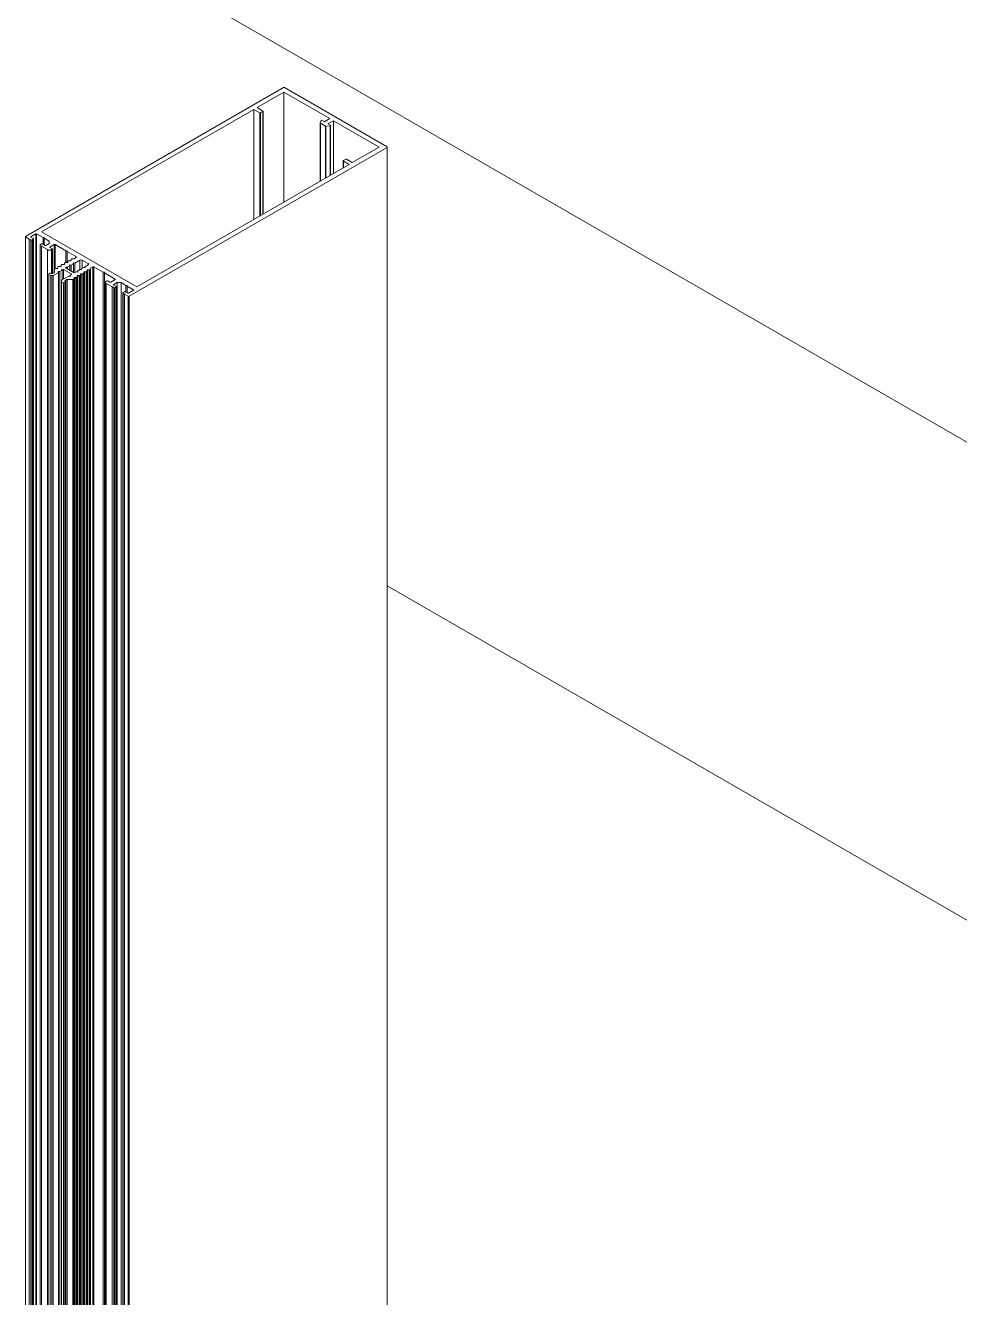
# Model space of a CAD drawing. Header units: millimetres. Extents: x 39 to 459, y 26 to 647.
# Drawn here: x 76.23 to 81.01, y 214.37 to 220.89 of the extents above; entities that cross this region are included whole.
import ezdxf

# ---------------------------------------------------------------- set-up
doc = ezdxf.new("R2010")
doc.units = ezdxf.units.MM
doc.layers.add('ANTET', color=7, linetype='Continuous')

# ---------------------------------------------------------------- blocks, each defined once
blk = doc.blocks.new('Griyaj Montajı')
at = {"color": 7, "linetype": 'Continuous', "lineweight": 15}
for p, q in [((11080.9452, 2100.6738), (11055.9518, 2115.1022)), ((11060.5075, 2112.2687), (11059.1859, 2111.5057)), ((11060.5096, 2112.2454), (11060.3717, 2112.1658)), ((11060.7442, 2112.11), (11060.5096, 2112.2454)), ((11060.5096, 2112.2454), (11060.5096, 2111.6821)), ((11061.0378, 2111.965), (11060.5117, 2112.2687)), ((11060.3558, 2112.1566), (11059.2686, 2111.529)), ((11060.3855, 2112.1395), (11060.3558, 2112.1566)), ((11060.3558, 2112.1566), (11060.3558, 2111.5933)), ((11060.3717, 2112.1658), (11060.4014, 2112.1487)), ((11060.4014, 2112.1462), (11060.3898, 2112.1395)), ((11060.4023, 2111.6201), (11060.4023, 2112.1474)), ((11060.6955, 2112.0874), (11060.6955, 2111.7894)), ((11060.6956, 2112.0877), (11060.6997, 2112.1)), ((11060.7216, 2112.0716), (11060.6964, 2112.0861)), ((11060.7048, 2112.1008), (11060.7149, 2112.0946)), ((11060.7193, 2112.0946), (11060.7442, 2112.11)), ((11060.7629, 2112.0991), (11060.7363, 2112.0848)), ((11060.7363, 2112.0823), (11060.7471, 2112.0764)), ((11060.9975, 2111.9637), (11060.7629, 2112.0991)), ((11060.7629, 2112.0991), (11060.7629, 2111.8283)), ((11060.7457, 2112.0735), (11060.7243, 2112.0711)), ((11060.7481, 2111.8197), (11060.7481, 2112.0752)), ((11059.7162, 2111.1996), (11061.0378, 2111.9625)), ((11060.8596, 2111.8841), (11060.9975, 2111.9637)), ((11061.0378, 2111.9625), (11061.0378, 2089.6709)), ((11061.0387, 2089.6722), (11061.0387, 2111.9637)), ((11060.8131, 2111.8933), (11060.8131, 2111.8573)), ((11060.814, 2111.8945), (11060.8257, 2111.9013)), ((11060.8437, 2111.8749), (11060.814, 2111.8921)), ((11060.8299, 2111.9013), (11060.8596, 2111.8841)), ((11059.7565, 2111.2473), (11060.8437, 2111.8749)), ((11059.1859, 2111.5033), (11059.205, 2111.4923)), ((11059.1859, 2111.5033), (11059.1859, 2089.2117)), ((11059.205, 2111.4923), (11059.205, 2089.2007)), ((11059.2052, 2111.4922), (11059.2134, 2111.4882)), ((11059.2052, 2111.4922), (11059.2052, 2089.2006)), ((11059.2135, 2111.5045), (11059.2389, 2111.5192)), ((11059.2262, 2111.4947), (11059.2135, 2111.5021)), ((11059.2194, 2111.4883), (11059.2262, 2111.4923)), ((11059.2262, 2111.4923), (11059.2262, 2089.2007)), ((11059.2271, 2089.2019), (11059.2271, 2111.4935)), ((11059.2389, 2111.5192), (11059.2389, 2089.2276)), ((11059.2432, 2111.5192), (11059.2761, 2111.5002)), ((11059.2432, 2111.5192), (11059.2432, 2089.2276)), ((11059.2686, 2111.529), (11059.7565, 2111.2473)), ((11059.2761, 2111.5002), (11059.2824, 2111.5002)), ((11059.2761, 2111.5002), (11059.2761, 2111.4659)), ((11059.2824, 2111.5002), (11059.2824, 2111.4965)), ((11059.2824, 2111.4965), (11059.3068, 2111.4825)), ((11059.2824, 2111.4965), (11059.2824, 2111.4623)), ((11059.2134, 2111.4882), (11059.2134, 2089.1966)), ((11059.2194, 2111.4883), (11059.2194, 2089.1968)), ((11059.2605, 2111.462), (11059.2605, 2089.1705)), ((11059.2616, 2111.4604), (11059.2685, 2111.4556)), ((11059.2616, 2111.4604), (11059.2616, 2089.1688)), ((11059.2686, 2111.4678), (11059.2619, 2111.4639)), ((11059.2685, 2111.4556), (11059.2685, 2089.1641)), ((11059.2686, 2111.4555), (11059.2983, 2111.4384)), ((11059.2686, 2111.4555), (11059.2686, 2089.164)), ((11059.2856, 2111.4604), (11059.2729, 2111.4678)), ((11059.3068, 2111.4702), (11059.2899, 2111.4604)), ((11059.2983, 2111.4384), (11059.2983, 2089.1468)), ((11059.3068, 2111.4825), (11059.3068, 2111.4702)), ((11059.3111, 2111.4518), (11059.3333, 2111.4647)), ((11059.3227, 2111.4427), (11059.3111, 2111.4494)), ((11059.3196, 2111.4384), (11059.3227, 2111.4402)), ((11059.3236, 2111.3158), (11059.3236, 2111.4414)), ((11059.3376, 2111.4647), (11059.3927, 2111.4329)), ((11059.3927, 2111.4329), (11059.3991, 2111.4329)), ((11059.3927, 2111.4329), (11059.3927, 2111.3718)), ((11059.3991, 2111.4329), (11059.3991, 2111.4292)), ((11059.3991, 2111.4292), (11059.4468, 2111.4016)), ((11059.3991, 2111.4292), (11059.3991, 2111.3718)), ((11059.3692, 2111.3594), (11059.3692, 2111.3548)), ((11059.3817, 2111.362), (11059.3737, 2111.362)), ((11059.3862, 2111.3692), (11059.3862, 2111.3646)), ((11059.3987, 2111.3718), (11059.3907, 2111.3718)), ((11059.4032, 2111.379), (11059.4032, 2111.3744)), ((11059.4156, 2111.3816), (11059.4077, 2111.3816)), ((11059.4194, 2111.3589), (11059.4108, 2111.36)), ((11059.4108, 2111.36), (11059.4127, 2111.355)), ((11059.4318, 2111.366), (11059.4194, 2111.3589)), ((11059.4194, 2111.3589), (11059.4194, 2111.329)), ((11059.4201, 2111.3888), (11059.4201, 2111.3842)), ((11059.4321, 2111.3914), (11059.4246, 2111.3914)), ((11059.4385, 2111.3699), (11059.4299, 2111.371)), ((11059.4299, 2111.371), (11059.4318, 2111.366)), ((11059.4318, 2111.366), (11059.4318, 2111.3219)), ((11059.4468, 2111.3992), (11059.4343, 2111.3919)), ((11059.4649, 2111.3851), (11059.4385, 2111.3699)), ((11059.4385, 2111.3699), (11059.4385, 2111.3209)), ((11059.5073, 2111.3667), (11059.4755, 2111.3851)), ((11059.4905, 2111.3509), (11059.5073, 2111.3606)), ((11059.3049, 2111.3129), (11059.3049, 2089.0213)), ((11059.3121, 2111.3178), (11059.3058, 2111.3141)), ((11059.3058, 2111.3116), (11059.3153, 2111.3061)), ((11059.3058, 2111.3116), (11059.3058, 2089.0201)), ((11059.3153, 2111.3061), (11059.3153, 2089.0146)), ((11059.3196, 2111.3159), (11059.3164, 2111.3178)), ((11059.3174, 2111.3056), (11059.3259, 2111.3056)), ((11059.3174, 2111.3056), (11059.3174, 2089.014)), ((11059.3344, 2111.322), (11059.3238, 2111.3159)), ((11059.3259, 2111.3056), (11059.3259, 2089.014)), ((11059.328, 2111.3061), (11059.3554, 2111.3219)), ((11059.328, 2111.3061), (11059.328, 2089.0146)), ((11059.3353, 2111.3398), (11059.3353, 2111.3233)), ((11059.3477, 2111.3424), (11059.3398, 2111.3424)), ((11059.3522, 2111.3496), (11059.3522, 2111.345)), ((11059.3535, 2111.3269), (11059.3622, 2111.3258)), ((11059.3554, 2111.3219), (11059.3535, 2111.3269)), ((11059.3554, 2111.3219), (11059.3554, 2089.0304)), ((11059.3647, 2111.3522), (11059.3567, 2111.3522)), ((11059.3622, 2111.3258), (11059.3745, 2111.3329)), ((11059.3622, 2111.3258), (11059.3622, 2089.0343)), ((11059.4074, 2111.3029), (11059.3705, 2111.2816)), ((11059.3726, 2111.338), (11059.3813, 2111.3368)), ((11059.3745, 2111.3329), (11059.3726, 2111.338)), ((11059.3745, 2111.3329), (11059.3745, 2111.284)), ((11059.3813, 2111.3368), (11059.4237, 2111.3124)), ((11059.3813, 2111.3368), (11059.3813, 2111.2879)), ((11059.4004, 2111.3479), (11059.3917, 2111.349)), ((11059.3917, 2111.349), (11059.3936, 2111.344)), ((11059.3936, 2111.344), (11059.436, 2111.3195)), ((11059.4127, 2111.355), (11059.4004, 2111.3479)), ((11059.4004, 2111.3479), (11059.4004, 2111.3401)), ((11059.4161, 2111.3018), (11059.4074, 2111.3029)), ((11059.4127, 2111.355), (11059.4127, 2111.3329)), ((11059.4237, 2111.3124), (11059.4141, 2111.3068)), ((11059.4141, 2111.3068), (11059.4161, 2111.3018)), ((11059.4141, 2111.3068), (11059.4141, 2111.3021)), ((11059.436, 2111.3195), (11059.4456, 2111.325)), ((11059.4379, 2111.2956), (11059.4458, 2111.2956)), ((11059.4379, 2111.2956), (11059.4379, 2089.004)), ((11059.4456, 2111.325), (11059.4543, 2111.3239)), ((11059.4458, 2111.2956), (11059.4458, 2089.004)), ((11059.4503, 2111.2982), (11059.4503, 2111.3028)), ((11059.4503, 2111.2982), (11059.4503, 2089.0066)), ((11059.4523, 2111.3289), (11059.4647, 2111.336)), ((11059.4543, 2111.3239), (11059.4523, 2111.3289)), ((11059.4523, 2111.3289), (11059.4523, 2111.3241)), ((11059.4548, 2111.3054), (11059.4628, 2111.3054)), ((11059.4548, 2111.3054), (11059.4548, 2089.0138)), ((11059.4628, 2111.3054), (11059.4628, 2089.0138)), ((11059.4647, 2111.336), (11059.4733, 2111.3349)), ((11059.4673, 2111.308), (11059.4673, 2111.3126)), ((11059.4673, 2111.308), (11059.4673, 2089.0164)), ((11059.4714, 2111.3399), (11059.4838, 2111.347)), ((11059.4733, 2111.3349), (11059.4714, 2111.3399)), ((11059.4714, 2111.3399), (11059.4714, 2111.3351)), ((11059.4718, 2111.3152), (11059.4798, 2111.3152)), ((11059.4718, 2111.3152), (11059.4718, 2089.0236)), ((11059.4798, 2111.3152), (11059.4798, 2089.0236)), ((11059.4838, 2111.347), (11059.4924, 2111.3459)), ((11059.4843, 2111.3178), (11059.4843, 2111.3224)), ((11059.4843, 2111.3178), (11059.4843, 2089.0262)), ((11059.4888, 2111.325), (11059.4968, 2111.325)), ((11059.4888, 2111.325), (11059.4888, 2089.0334)), ((11059.4924, 2111.3459), (11059.4905, 2111.3509)), ((11059.4905, 2111.3509), (11059.4905, 2111.3462)), ((11059.4968, 2111.325), (11059.4968, 2089.0334)), ((11059.5013, 2111.3276), (11059.5013, 2111.3322)), ((11059.5013, 2111.3276), (11059.5013, 2089.036)), ((11059.5058, 2111.3348), (11059.5137, 2111.3348)), ((11059.5058, 2111.3348), (11059.5058, 2089.0432)), ((11059.5137, 2111.3348), (11059.5137, 2089.0432)), ((11059.5182, 2111.3374), (11059.5182, 2111.3417)), ((11059.5182, 2111.3374), (11059.5182, 2089.0458)), ((11059.5191, 2111.3429), (11059.5317, 2111.3502)), ((11059.5191, 2111.3429), (11059.5191, 2089.0514)), ((11059.5317, 2111.3502), (11059.5317, 2089.0586)), ((11059.5359, 2111.3502), (11059.5837, 2111.3226)), ((11059.5359, 2111.3502), (11059.5359, 2089.0586)), ((11059.5837, 2111.3226), (11059.59, 2111.3226)), ((11059.5837, 2111.3226), (11059.5837, 2089.0311)), ((11059.59, 2111.3226), (11059.59, 2111.319)), ((11059.59, 2111.319), (11059.6452, 2111.2871)), ((11059.59, 2111.319), (11059.59, 2089.0274)), ((11059.3696, 2111.2804), (11059.3696, 2111.2755)), ((11059.3696, 2111.2755), (11059.3696, 2088.9839)), ((11059.3705, 2111.2743), (11059.38, 2111.2688)), ((11059.3705, 2111.2743), (11059.3705, 2088.9827)), ((11059.38, 2111.2688), (11059.38, 2088.9772)), ((11059.3842, 2111.2688), (11059.3906, 2111.2724)), ((11059.3842, 2111.2688), (11059.3842, 2088.9772)), ((11059.3874, 2111.2792), (11059.398, 2111.2853)), ((11059.3906, 2111.2749), (11059.3874, 2111.2767)), ((11059.3906, 2111.2724), (11059.3906, 2088.9809)), ((11059.3915, 2088.9821), (11059.3915, 2111.2737)), ((11059.398, 2111.2853), (11059.398, 2088.9937)), ((11059.4002, 2111.2858), (11059.4289, 2111.2858)), ((11059.4002, 2111.2858), (11059.4002, 2088.9942)), ((11059.4289, 2111.2858), (11059.4289, 2088.9942)), ((11059.4334, 2111.2884), (11059.4334, 2111.293)), ((11059.4334, 2111.2884), (11059.4334, 2088.9968)), ((11059.5952, 2111.2706), (11059.5952, 2088.979)), ((11059.6027, 2111.2786), (11059.5996, 2111.2767)), ((11059.5996, 2111.2645), (11059.6293, 2111.2473)), ((11059.5996, 2111.2645), (11059.5996, 2088.9729)), ((11059.6187, 2111.2718), (11059.607, 2111.2786)), ((11059.6452, 2111.2847), (11059.6229, 2111.2718)), ((11059.6293, 2111.2473), (11059.6293, 2088.9558)), ((11059.6295, 2111.2472), (11059.6376, 2111.2433)), ((11059.6295, 2111.2472), (11059.6295, 2088.9557)), ((11059.6376, 2111.2433), (11059.6376, 2088.9517)), ((11059.6377, 2111.2596), (11059.6547, 2111.2694)), ((11059.6505, 2111.2498), (11059.6377, 2111.2571)), ((11059.6437, 2111.2434), (11059.6505, 2111.2473)), ((11059.6437, 2111.2434), (11059.6437, 2088.9519)), ((11059.6505, 2111.2473), (11059.6505, 2088.9558)), ((11059.6514, 2088.957), (11059.6514, 2111.2486)), ((11059.6547, 2111.2694), (11059.6759, 2111.2694)), ((11059.6547, 2111.2694), (11059.6547, 2088.9778)), ((11059.6759, 2111.2694), (11059.7003, 2111.2553)), ((11059.6759, 2111.2694), (11059.6759, 2088.9778)), ((11059.7003, 2111.2553), (11059.7067, 2111.2553)), ((11059.7003, 2111.2553), (11059.7003, 2111.221)), ((11059.7067, 2111.2553), (11059.7067, 2111.2516)), ((11059.7067, 2111.2516), (11059.7396, 2111.2326)), ((11059.7067, 2111.2516), (11059.7067, 2111.2173)), ((11059.7396, 2111.2302), (11059.7141, 2111.2155)), ((11059.6848, 2111.2171), (11059.6848, 2088.9255)), ((11059.6859, 2111.2154), (11059.6927, 2111.2107)), ((11059.6859, 2111.2154), (11059.6859, 2088.9239)), ((11059.6929, 2111.2228), (11059.6861, 2111.2189)), ((11059.6927, 2111.2107), (11059.6927, 2088.9191)), ((11059.6929, 2111.2106), (11059.712, 2111.1996)), ((11059.6929, 2111.2106), (11059.6929, 2088.919)), ((11059.7099, 2111.2155), (11059.6971, 2111.2228)), ((11059.712, 2111.1996), (11059.712, 2088.908)), ((11059.7162, 2111.1996), (11059.7162, 2088.908)), ((11061.0387, 2109.7159), (11067.1386, 2106.1946))]:
    blk.add_line(p, q, dxfattribs=at)
at = {"color": 8, "linetype": 'Continuous', "lineweight": 15}
for p, q in [((11060.4014, 2112.1462), (11060.4014, 2111.6196)), ((11060.3855, 2112.1395), (11060.3855, 2111.6104)), ((11060.3898, 2112.1395), (11060.3898, 2111.6129)), ((11060.6964, 2112.0861), (11060.6964, 2111.7899)), ((11060.7363, 2112.0848), (11060.7363, 2112.0823)), ((11060.7216, 2112.0716), (11060.7216, 2111.8045)), ((11060.7243, 2112.0711), (11060.7243, 2111.806)), ((11060.7457, 2112.0735), (11060.7457, 2111.8183)), ((11060.814, 2111.8921), (11060.814, 2111.8578)), ((11059.2135, 2111.5045), (11059.2135, 2111.5021)), ((11059.3111, 2111.4518), (11059.3111, 2111.4494)), ((11059.3196, 2111.4384), (11059.3196, 2111.3159)), ((11059.3227, 2111.4402), (11059.3227, 2111.3155)), ((11059.3333, 2111.4647), (11059.3333, 2111.3214)), ((11059.3376, 2111.4647), (11059.3376, 2111.3421)), ((11059.4468, 2111.4016), (11059.4468, 2111.3992)), ((11059.4649, 2111.3851), (11059.4649, 2111.336)), ((11059.4755, 2111.3851), (11059.4755, 2111.3422)), ((11059.5073, 2111.3667), (11059.5073, 2111.3606)), ((11059.3874, 2111.2792), (11059.3874, 2111.2767)), ((11059.6377, 2111.2596), (11059.6377, 2111.2571)), ((11059.6452, 2111.2871), (11059.6452, 2111.2847)), ((11059.7396, 2111.2326), (11059.7396, 2111.2302))]:
    blk.add_line(p, q, dxfattribs=at)
at = {"color": 7, "linetype": 'Continuous', "lineweight": 15, "flags": 128}
for points in [[(11060.7471, 2112.0764), (11060.7476, 2112.0761), (11060.748, 2112.0756), (11060.7481, 2112.0752), (11060.748, 2112.0747), (11060.7476, 2112.0743), (11060.7471, 2112.0739), (11060.7464, 2112.0736), (11060.7457, 2112.0735)], [(11059.2619, 2111.4639), (11059.2613, 2111.4635), (11059.2609, 2111.4631), (11059.2607, 2111.4626), (11059.2606, 2111.4621), (11059.2606, 2111.4617), (11059.2608, 2111.4612), (11059.2611, 2111.4607), (11059.2616, 2111.4604)], [(11059.3737, 2111.362), (11059.3728, 2111.362), (11059.372, 2111.3618), (11059.3712, 2111.3616), (11059.3705, 2111.3613), (11059.37, 2111.3609), (11059.3696, 2111.3604), (11059.3693, 2111.3599), (11059.3692, 2111.3594)], [(11059.3862, 2111.3646), (11059.3861, 2111.3641), (11059.3858, 2111.3636), (11059.3854, 2111.3632), (11059.3849, 2111.3628), (11059.3842, 2111.3625), (11059.3834, 2111.3622), (11059.3826, 2111.3621), (11059.3817, 2111.362)], [(11059.3907, 2111.3718), (11059.3898, 2111.3718), (11059.389, 2111.3716), (11059.3882, 2111.3714), (11059.3875, 2111.3711), (11059.3869, 2111.3707), (11059.3865, 2111.3702), (11059.3863, 2111.3697), (11059.3862, 2111.3692)], [(11059.4032, 2111.3744), (11059.4031, 2111.3739), (11059.4028, 2111.3734), (11059.4024, 2111.373), (11059.4018, 2111.3726), (11059.4012, 2111.3723), (11059.4004, 2111.372), (11059.3995, 2111.3719), (11059.3987, 2111.3718)], [(11059.4077, 2111.3816), (11059.4068, 2111.3816), (11059.4059, 2111.3814), (11059.4052, 2111.3812), (11059.4045, 2111.3809), (11059.4039, 2111.3805), (11059.4035, 2111.38), (11059.4032, 2111.3795), (11059.4032, 2111.379)], [(11059.4201, 2111.3842), (11059.42, 2111.3837), (11059.4198, 2111.3832), (11059.4194, 2111.3828), (11059.4188, 2111.3824), (11059.4181, 2111.3821), (11059.4174, 2111.3818), (11059.4165, 2111.3817), (11059.4156, 2111.3816)], [(11059.4246, 2111.3914), (11059.4238, 2111.3914), (11059.4229, 2111.3912), (11059.4221, 2111.391), (11059.4214, 2111.3907), (11059.4209, 2111.3903), (11059.4205, 2111.3898), (11059.4202, 2111.3893), (11059.4201, 2111.3888)], [(11059.3398, 2111.3424), (11059.3389, 2111.3424), (11059.3381, 2111.3422), (11059.3373, 2111.342), (11059.3366, 2111.3417), (11059.336, 2111.3413), (11059.3356, 2111.3408), (11059.3354, 2111.3403), (11059.3353, 2111.3398)], [(11059.3522, 2111.345), (11059.3522, 2111.3445), (11059.3519, 2111.344), (11059.3515, 2111.3436), (11059.3509, 2111.3432), (11059.3502, 2111.3429), (11059.3495, 2111.3426), (11059.3486, 2111.3425), (11059.3477, 2111.3424)], [(11059.3567, 2111.3522), (11059.3559, 2111.3522), (11059.355, 2111.352), (11059.3542, 2111.3518), (11059.3536, 2111.3515), (11059.353, 2111.3511), (11059.3526, 2111.3506), (11059.3523, 2111.3501), (11059.3522, 2111.3496)], [(11059.3692, 2111.3548), (11059.3691, 2111.3543), (11059.3689, 2111.3538), (11059.3685, 2111.3534), (11059.3679, 2111.353), (11059.3672, 2111.3527), (11059.3664, 2111.3524), (11059.3656, 2111.3523), (11059.3647, 2111.3522)], [(11059.4334, 2111.293), (11059.4335, 2111.2935), (11059.4337, 2111.294), (11059.4341, 2111.2944), (11059.4347, 2111.2948), (11059.4354, 2111.2952), (11059.4362, 2111.2954), (11059.437, 2111.2956), (11059.4379, 2111.2956)], [(11059.4458, 2111.2956), (11059.4467, 2111.2957), (11059.4476, 2111.2958), (11059.4483, 2111.296), (11059.449, 2111.2964), (11059.4496, 2111.2968), (11059.45, 2111.2972), (11059.4503, 2111.2977), (11059.4503, 2111.2982)], [(11059.4503, 2111.3028), (11059.4504, 2111.3033), (11059.4507, 2111.3038), (11059.4511, 2111.3042), (11059.4517, 2111.3046), (11059.4523, 2111.305), (11059.4531, 2111.3052), (11059.454, 2111.3053), (11059.4548, 2111.3054)], [(11059.4628, 2111.3054), (11059.4637, 2111.3054), (11059.4645, 2111.3056), (11059.4653, 2111.3058), (11059.466, 2111.3062), (11059.4666, 2111.3066), (11059.467, 2111.307), (11059.4672, 2111.3075), (11059.4673, 2111.308)], [(11059.4673, 2111.3126), (11059.4674, 2111.3131), (11059.4677, 2111.3136), (11059.4681, 2111.314), (11059.4686, 2111.3144), (11059.4693, 2111.3148), (11059.4701, 2111.315), (11059.4709, 2111.3151), (11059.4718, 2111.3152)], [(11059.4798, 2111.3152), (11059.4807, 2111.3152), (11059.4815, 2111.3154), (11059.4823, 2111.3156), (11059.483, 2111.316), (11059.4835, 2111.3164), (11059.4839, 2111.3168), (11059.4842, 2111.3173), (11059.4843, 2111.3178)], [(11059.4843, 2111.3224), (11059.4844, 2111.3229), (11059.4846, 2111.3234), (11059.485, 2111.3238), (11059.4856, 2111.3242), (11059.4863, 2111.3246), (11059.4871, 2111.3248), (11059.4879, 2111.3249), (11059.4888, 2111.325)], [(11059.4968, 2111.325), (11059.4976, 2111.325), (11059.4985, 2111.3252), (11059.4993, 2111.3254), (11059.4999, 2111.3258), (11059.5005, 2111.3261), (11059.5009, 2111.3266), (11059.5012, 2111.3271), (11059.5013, 2111.3276)], [(11059.5013, 2111.3322), (11059.5013, 2111.3327), (11059.5016, 2111.3332), (11059.502, 2111.3336), (11059.5026, 2111.334), (11059.5033, 2111.3344), (11059.504, 2111.3346), (11059.5049, 2111.3347), (11059.5058, 2111.3348)], [(11059.5137, 2111.3348), (11059.5146, 2111.3348), (11059.5154, 2111.335), (11059.5162, 2111.3352), (11059.5169, 2111.3356), (11059.5175, 2111.3359), (11059.5179, 2111.3364), (11059.5181, 2111.3369), (11059.5182, 2111.3374)], [(11059.4289, 2111.2858), (11059.4298, 2111.2859), (11059.4306, 2111.286), (11059.4314, 2111.2862), (11059.4321, 2111.2866), (11059.4326, 2111.287), (11059.433, 2111.2874), (11059.4333, 2111.2879), (11059.4334, 2111.2884)], [(11059.6861, 2111.2189), (11059.6856, 2111.2186), (11059.6852, 2111.2181), (11059.6849, 2111.2177), (11059.6848, 2111.2172), (11059.6849, 2111.2167), (11059.6851, 2111.2163), (11059.6854, 2111.2158), (11059.6859, 2111.2154)]]:
    blk.add_lwpolyline(points, dxfattribs=at)
at = {"color": 7, "linetype": 'Continuous', "lineweight": 15}
for centre, radius, start, end in [((11060.5096, 2112.2646), 0.00461, 62.60008, 117.39992), ((11060.401, 2112.1474), 0.00131, 290.81222, 69.18778), ((11060.3876, 2112.1436), 0.00461, 242.62572, 297.37428), ((11060.6969, 2112.0874), 0.00136, 167.57812, 248.38588), ((11060.7027, 2112.0976), 0.00384, 56.71606, 142.0816), ((11060.7171, 2112.0986), 0.00455, 241.17662, 298.80431), ((11060.7367, 2112.0835), 0.00133, 108.26681, 251.79041), ((11060.7237, 2112.0756), 0.00455, 242.4935, 277.44552), ((11061.0374, 2111.9637), 0.00131, 290.69442, 69.24642), ((11060.8145, 2111.8933), 0.00131, 110.83759, 249.16241), ((11060.8278, 2111.8972), 0.00462, 62.63858, 117.36142), ((11059.2057, 2111.4934), 0.00136, 237.40385, 246.59589), ((11059.2139, 2111.5033), 0.00131, 110.81222, 249.18778), ((11059.2257, 2111.4935), 0.00131, 290.771, 69.34737), ((11059.2411, 2111.5151), 0.00461, 62.62572, 117.37428), ((11059.2162, 2111.4946), 0.00699, 245.68643, 297.19155), ((11059.2692, 2111.4566), 0.0012, 232.93206, 242.91148), ((11059.2708, 2111.4637), 0.0046, 62.54984, 117.41071), ((11059.2877, 2111.4645), 0.00461, 242.62572, 297.37428), ((11059.3089, 2111.4589), 0.0231, 242.62337, 297.38058), ((11059.3115, 2111.4506), 0.00131, 110.69442, 249.24642), ((11059.3223, 2111.4414), 0.00131, 290.83759, 69.16241), ((11059.3355, 2111.4606), 0.00461, 62.61394, 117.40577), ((11059.4322, 2111.3958), 0.00433, 268.84819, 298.00878), ((11059.4464, 2111.4004), 0.00131, 290.83759, 69.16241), ((11059.4702, 2111.3749), 0.0115, 62.62306, 117.39271), ((11059.5061, 2111.3637), 0.00328, 290.76946, 69.18322), ((11059.3062, 2111.3129), 0.00131, 110.83759, 249.16241), ((11059.3142, 2111.3137), 0.00462, 62.63858, 117.36142), ((11059.3173, 2111.3099), 0.00433, 241.99277, 271.15026), ((11059.3217, 2111.32), 0.0046, 242.52516, 297.45511), ((11059.326, 2111.3099), 0.00433, 268.87691, 298.0328), ((11059.3338, 2111.3234), 0.0015, 294.28488, 354.36655), ((11059.5197, 2111.3416), 0.0015, 114.23887, 174.41256), ((11059.5338, 2111.3461), 0.00461, 62.61394, 117.40577), ((11059.3711, 2111.2803), 0.00151, 114.40968, 174.35224), ((11059.3711, 2111.2757), 0.00151, 185.69298, 245.59089), ((11059.3821, 2111.2729), 0.00461, 242.62572, 297.37428), ((11059.3879, 2111.278), 0.00131, 110.74565, 249.37271), ((11059.3901, 2111.2737), 0.00131, 290.81222, 69.18778), ((11059.4001, 2111.2815), 0.00434, 88.89499, 118.01473), ((11059.6019, 2111.2706), 0.00655, 110.78537, 249.19097), ((11059.6049, 2111.2745), 0.00461, 62.59293, 117.40707), ((11059.6208, 2111.2759), 0.00461, 242.61288, 297.38712), ((11059.6301, 2111.2487), 0.00159, 238.02778, 245.94535), ((11059.6382, 2111.2584), 0.00131, 110.83759, 249.16241), ((11059.6405, 2111.2496), 0.00699, 245.67891, 297.19907), ((11059.6447, 2111.2859), 0.00131, 290.83759, 69.16241), ((11059.65, 2111.2486), 0.00131, 290.74565, 69.37271), ((11059.7391, 2111.2314), 0.00131, 290.7451, 69.19573), ((11059.6936, 2111.2118), 0.00141, 233.68326, 242.16028), ((11059.695, 2111.2188), 0.0046, 62.52516, 117.45511), ((11059.712, 2111.2196), 0.00461, 242.61394, 297.40577), ((11059.7141, 2111.2037), 0.00461, 242.61394, 297.40577)]:
    blk.add_arc(centre, radius, start, end, dxfattribs=at)

msp = doc.modelspace()

# ---------------------------------------------------------------- block references
at = {"layer": 'ANTET', "color": 0}
msp.add_blockref('Griyaj Montajı', (-10982.9547, -1891.697), dxfattribs=at)

doc.saveas('drawing.dxf')
